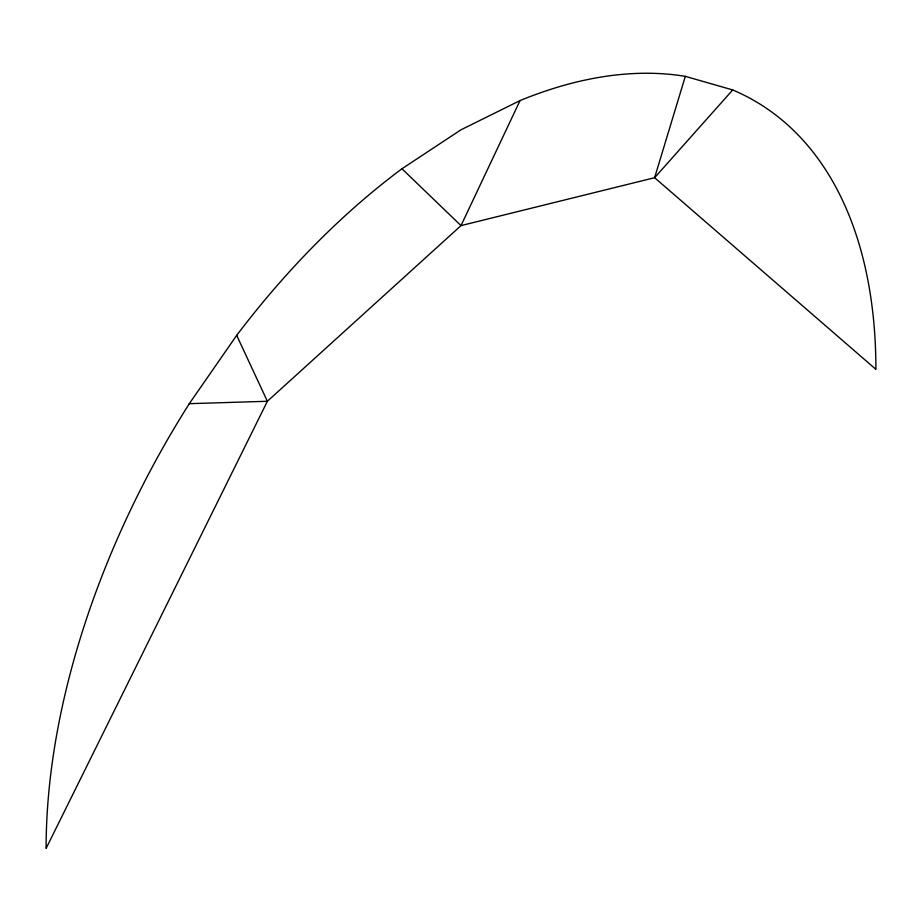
<?xml version="1.0" encoding="UTF-8"?>
<svg xmlns="http://www.w3.org/2000/svg" width="922" height="922" viewBox="0 0 922 922"><rect width="100%" height="100%" fill="white"/><g stroke="black" fill="none" stroke-linecap="round" stroke-linejoin="round"><path stroke-width="1.38" d="M685.311 76.342L654.62 177.704L461 225.613L267.38 401.277L46.1 848.424A586.761 338.766 -60 0 1 189.298 403.675L236.689 335.354A586.761 338.766 -60 0 1 401.957 168.761L461 129.795L520.043 100.579A586.761 338.766 -60 0 1 685.311 76.342L732.702 89.941A586.761 338.766 -60 0 1 875.9 369.342L654.62 177.704L732.702 89.941M520.043 100.579L461 225.613L401.957 168.761M189.298 403.675L267.38 401.277L236.689 335.354"/></g></svg>
